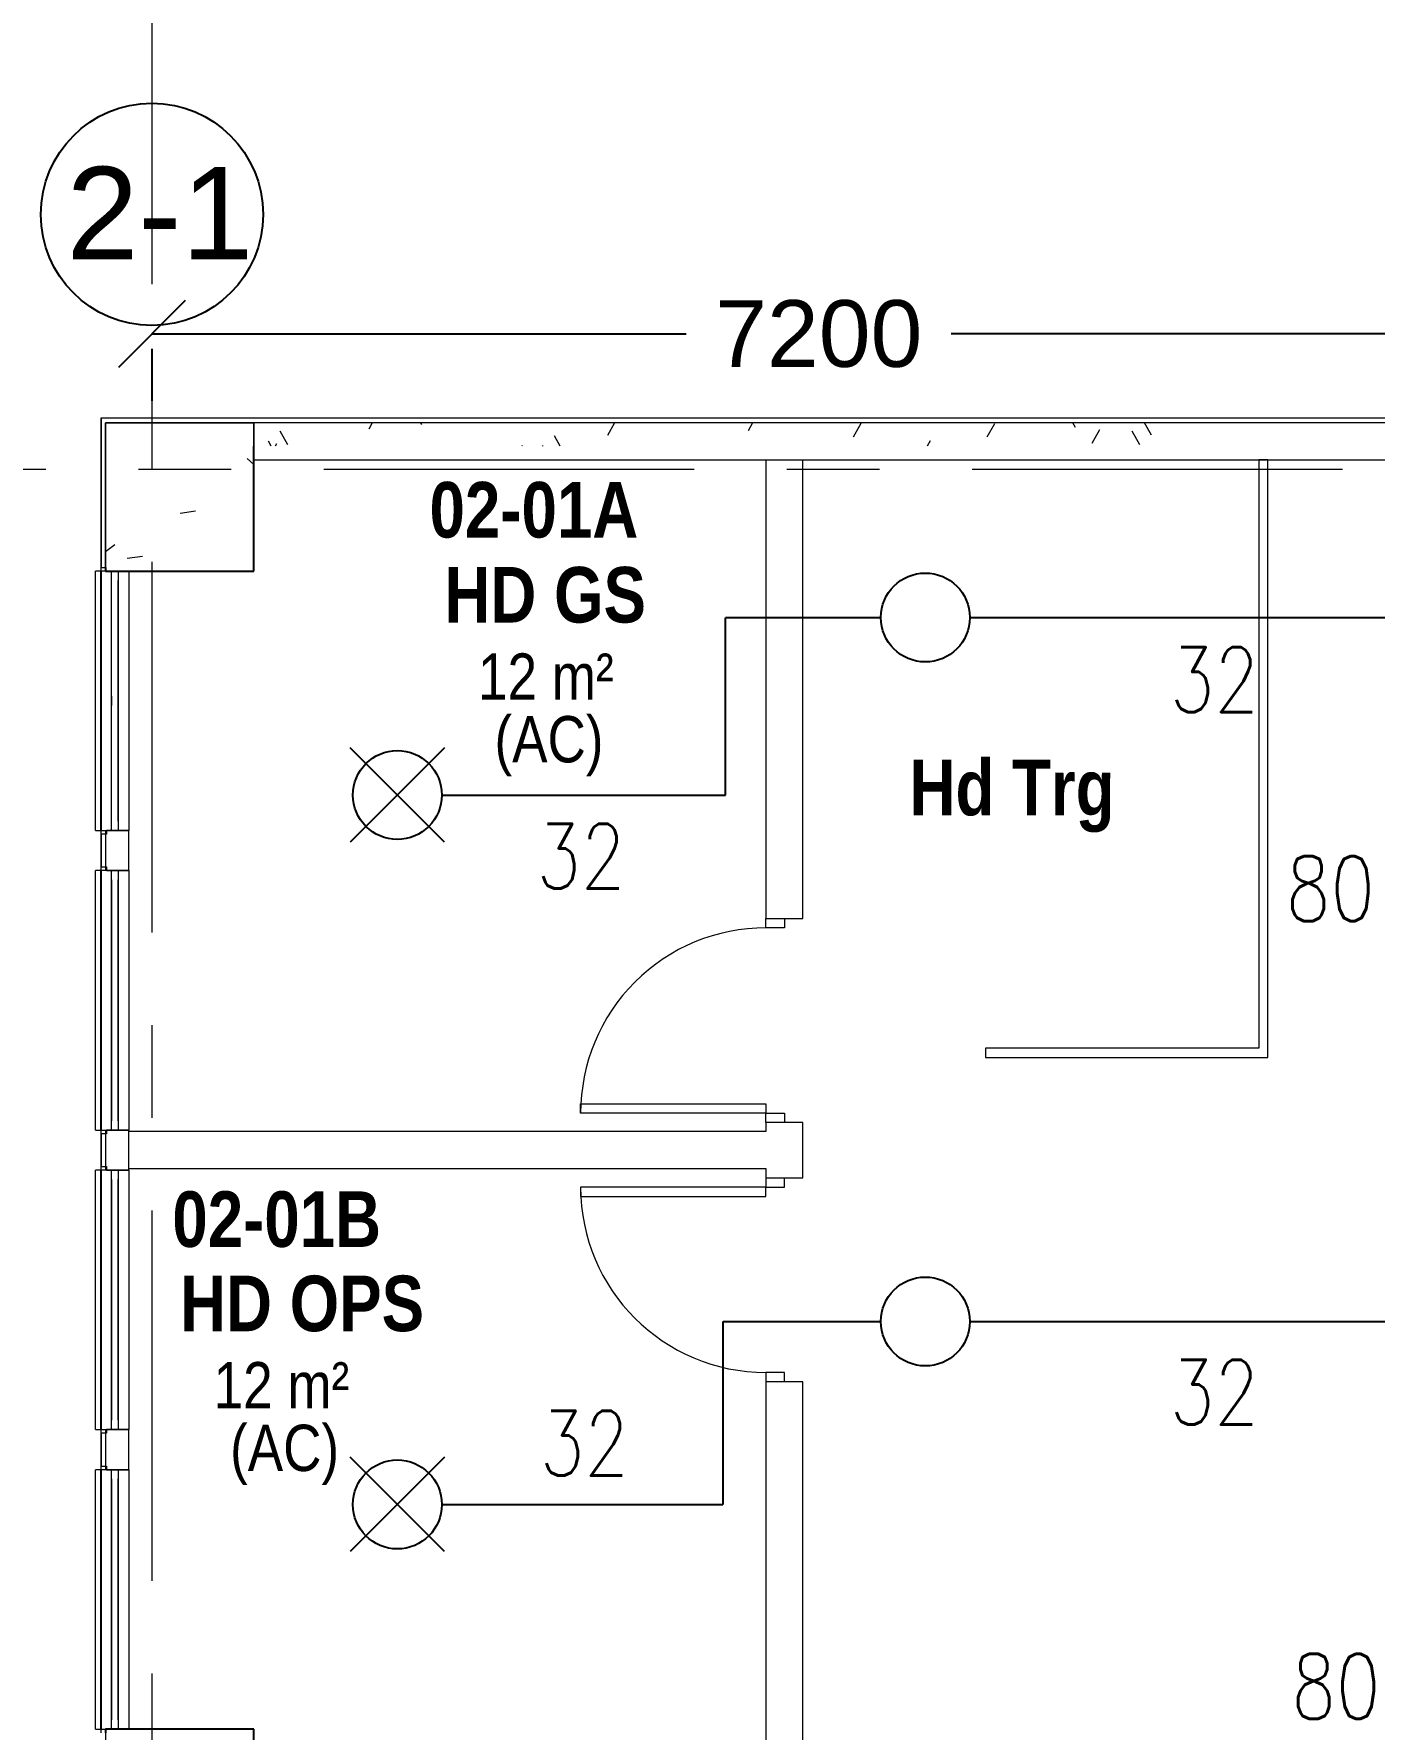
# Model space of a CAD drawing. Header units: millimetres. Extents: x -282761 to 137668, y -273845 to 94451.
# Drawn here: x 81568 to 88803, y -2825 to 6325 of the extents above; entities that cross this region are included whole.
import ezdxf

# ---------------------------------------------------------------- set-up
doc = ezdxf.new("R2010")
doc.units = ezdxf.units.MM
doc.linetypes.add('BLK_2 - 1ST__2ND_STOREY_PLAN-archi clean_11 SEPT 2024$0$IDA - Grid Line', pattern=[3500, 2000, -500, 500, -500])
doc.linetypes.add('HIDDEN2', pattern=[4.7625, 3.175, -1.5875])
doc.layers.get('Defpoints').update_dxf_attribs({"color": 8})
for name, color, linetype, lineweight in [('BLK_2 - 1ST__2ND_STOREY_PLAN-archi clean_11 SEPT 2024$0$0-1', 8, 'Continuous', 5), ('BLK_2 - 1ST__2ND_STOREY_PLAN-archi clean_11 SEPT 2024$0$1599_DB_A_BLK2_HQ_R21-2ND STOREY 20230517--$0$A-_DOOR----_E', 8, 'Continuous', 9), ('BLK_2 - 1ST__2ND_STOREY_PLAN-archi clean_11 SEPT 2024$0$1599_DB_A_BLK2_HQ_R21-2ND STOREY 20230517--$0$A-_GENM----_M', 8, 'Continuous', 9), ('BLK_2 - 1ST__2ND_STOREY_PLAN-archi clean_11 SEPT 2024$0$1599_DB_A_BLK2_HQ_R21-2ND STOREY 20230517--$0$A-_WALL----_H-1', 8, 'Continuous', 9), ('BLK_2 - 1ST__2ND_STOREY_PLAN-archi clean_11 SEPT 2024$0$1599_DB_A_BLK2_HQ_R21-2ND STOREY 20230517--$0$A-_WIND----_E', 8, 'Continuous', 9), ('BLK_2 - 1ST__2ND_STOREY_PLAN-archi clean_11 SEPT 2024$0$1599_DB_A_BLK2_HQ_R21-2ND STOREY 20230517--$0$S-_COLN----_E', 8, 'Continuous', 9), ('BLK_2 - 1ST__2ND_STOREY_PLAN-archi clean_11 SEPT 2024$0$_CATCHMENT_DRAIN', 8, 'Continuous', 0), ('BLK_2 - 1ST__2ND_STOREY_PLAN-archi clean_11 SEPT 2024$0$A-_FLOR----_E', 8, 'Continuous', 9), ('BLK_2 - 1ST__2ND_STOREY_PLAN-archi clean_11 SEPT 2024$0$A-_GENM----_M', 8, 'Continuous', 9), ('BLK_2 - 1ST__2ND_STOREY_PLAN-archi clean_11 SEPT 2024$0$A-_WALL----_E', 8, 'Continuous', 9), ('BLK_2 - 1ST__2ND_STOREY_PLAN-archi clean_11 SEPT 2024$0$A-_WALL----_E-1', 8, 'Continuous', 18), ('BLK_2 - 1ST__2ND_STOREY_PLAN-archi clean_11 SEPT 2024$0$A-_WALL----_H-2', 8, 'Continuous', 9), ('BLK_2 - 1ST__2ND_STOREY_PLAN-archi clean_11 SEPT 2024$0$A-_WIND----_E', 8, 'Continuous', 9), ('BLK_2 - 1ST__2ND_STOREY_PLAN-archi clean_11 SEPT 2024$0$S-_ANOTGRID_E-1', 8, 'BLK_2 - 1ST__2ND_STOREY_PLAN-archi clean_11 SEPT 2024$0$IDA - Grid Line', 9), ('BLK_2 - 1ST__2ND_STOREY_PLAN-archi clean_11 SEPT 2024$0$S-_COLN----_E', 8, 'Continuous', 9), ('BLK_2 - 1ST__2ND_STOREY_PLAN-archi clean_11 SEPT 2024$0$S-_COLN----_E-1', 8, 'Continuous', 25), ('BLK_2 - 1ST__2ND_STOREY_PLAN-archi clean_11 SEPT 2024$0$S-_COLN----_E-2', 8, 'Continuous', 9)]:
    doc.layers.add(name, color=color, linetype=linetype, lineweight=lineweight)
for name, color, linetype in [('DIM', 8, 'Continuous'), ('M-_FIRESPRK_T-', 7, 'Continuous'), ('M-_SPRKBEAM_E-', 12, 'HIDDEN2'), ('M-_SPRKPIEX_E-', 1, 'Continuous'), ('ROOMNAME', 7, 'Continuous')]:
    doc.layers.add(name, color=color, linetype=linetype)
doc.styles.add('BLK_2 - 1ST__2ND_STOREY_PLAN_12  JUNE 2024$0$Arial Narrow_4', font='ARIALN.TTF', dxfattribs={"height": 375})
doc.styles.add('BLK_2 - 1ST__2ND_STOREY_PLAN_12  JUNE 2024$0$Arial Narrow_B_2', font='ARIALNB.TTF', dxfattribs={"height": 500})
doc.styles.add('Simplex', font='SIMPLEX.shx', dxfattribs={"width": 0.8, "height": 2.5})
doc.styles.get("Standard").update_dxf_attribs({"font": 'arial.ttf'})
doc.dimstyles.new('DIM 200', dxfattribs={"dimscale": 2000, "dimtxt": 0.18, "dimasz": 0.18, "dimexe": 0.18, "dimexo": 0.0625, "dimgap": 0.09, "dimtad": 0, "dimtih": 1, "dimtoh": 1, "dimdec": 0, "dimzin": 0, "dimdsep": 46, "dimtxsty": 'Standard', "dimblk": 'OBLIQUE', "dimcen": 0.09, "dimadec": 0, "dimazin": 0, "dimtfac": 1, "dimtdec": 0, "dimtofl": 0, "dimtmove": 0, "dimatfit": 3, "dimfxl": 1, "dimtolj": 1, "dimtzin": 0, "dimarcsym": 0})
pattern_1 = [(0, (0, 0), (1016, 254), [83.82, -678.18, 83.82, -678.18, -4064]), (0, (0, 0), (1016, 254), [-1524, 83.82, -1440.18, 83.82, -678.18, -1778]), (0, (0, 0), (1016, 254), [-3810, 83.82, -424.18, 83.82, -1186.18]), (120, (381, 127), (-727.97045, 752.8818), [83.82, -678.18, 83.82, -678.18, -4064]), (120, (381, 127), (-727.97045, 752.8818), [-1524, 83.82, -1440.18, 83.82, -678.18, -1778]), (120, (381, 127), (-727.97045, 752.8818), [-3810, 83.82, -424.18, 83.82, -1186.18]), (240, (508, 635), (-288.02955, -1006.8818), [83.82, -678.18, 83.82, -678.18, -4064]), (240, (508, 635), (-288.02955, -1006.8818), [-1524, 83.82, -1440.18, 83.82, -678.18, -1778]), (240, (508, 635), (-288.02955, -1006.8818), [-3810, 83.82, -424.18, 83.82, -1186.18])]
pattern_2 = [(0, (-41522.25, -42727.71), (1016, 254), [83.82, -678.18, 83.82, -678.18, -4064]), (0, (-41522.25, -42727.71), (1016, 254), [-1524, 83.82, -1440.18, 83.82, -678.18, -1778]), (0, (-41522.25, -42727.71), (1016, 254), [-3810, 83.82, -424.18, 83.82, -1186.18]), (120, (-41141.25, -42600.71), (-727.9705, 752.882), [83.82, -678.18, 83.82, -678.18, -4064]), (120, (-41141.25, -42600.71), (-727.9705, 752.882), [-1524, 83.82, -1440.18, 83.82, -678.18, -1778]), (120, (-41141.25, -42600.71), (-727.9705, 752.882), [-3810, 83.82, -424.18, 83.82, -1186.18]), (240, (-41014.25, -42092.71), (-288.0295, -1006.882), [83.82, -678.18, 83.82, -678.18, -4064]), (240, (-41014.25, -42092.71), (-288.0295, -1006.882), [-1524, 83.82, -1440.18, 83.82, -678.18, -1778]), (240, (-41014.25, -42092.71), (-288.0295, -1006.882), [-3810, 83.82, -424.18, 83.82, -1186.18])]

# ---------------------------------------------------------------- blocks, each defined once
blk = doc.blocks.new('fire0101')
at = {"color": 0, "linetype": 'Continuous'}
blk.add_circle((0, 0), 100, dxfattribs=at)
blk = doc.blocks.new('Under B spk')
for p, q in [((318, -318), (-318, 318)), ((318, 318), (-318, -318))]:
    blk.add_line(p, q)
blk.add_circle((0, 0), 300)
blk = doc.blocks.new('_Oblique')
at = {"color": 0, "linetype": 'ByBlock', "lineweight": -2}
blk.add_line((-0.5, -0.5), (0.5, 0.5), dxfattribs=at)
blk = doc.blocks.new('*D113')
at = {"layer": 'Defpoints', "color": 0, "transparency": 16777216}
for p in [(82205.5, 4750.9), (89405.5, 4750.9), (89405.5, 4705.3)]:
    blk.add_point(p, dxfattribs=at)
at = {"layer": 'DIM', "color": 0, "lineweight": -2, "transparency": 16777216}
for p, q in [((82205.5, 4705.3), (85090.1, 4705.3)), ((89405.5, 4705.3), (86521, 4705.3)), ((82205.5, 4625.9), (82205.5, 4345.3)), ((89405.5, 4625.9), (89405.5, 4345.3))]:
    blk.add_line(p, q, dxfattribs=at)
at = {"layer": 'DIM', "color": 0, "lineweight": -2, "transparency": 16777216, "xscale": 360, "yscale": 360, "zscale": 360, "rotation": 180}
blk.add_blockref('_Oblique', (82205.5, 4705.3), dxfattribs=at)
at = {"layer": 'DIM', "color": 0, "lineweight": -2, "transparency": 16777216, "xscale": 360, "yscale": 360, "zscale": 360}
blk.add_blockref('_Oblique', (89405.5, 4705.3), dxfattribs=at)
at = {"layer": 'DIM', "color": 0, "transparency": 16777216, "insert": (85805.5, 4705.3), "char_height": 360, "attachment_point": 5}
blk.add_mtext('\\A1;7200', dxfattribs=at)
blk = doc.blocks.new('BLK_2 - 1ST__2ND_STOREY_PLAN-archi clean_11 SEPT 2024$0$IDA - Casement w Top Hung - 2 Panels - 1400L X 1800H - B2-AW01-3560558-BLK 2 2ND STOREY PLAN')
at = {"layer": 'BLK_2 - 1ST__2ND_STOREY_PLAN-archi clean_11 SEPT 2024$0$A-_WIND----_E'}
for p, q in [((-700, 17.5), (700, 17.5)), ((-700, 17.5), (-700, -17.5)), ((-650, 17.5), (-615, 17.5)), ((-650, 17.5), (-25, 17.5)), ((-650, 17.5), (650, 17.5)), ((-650, 17.5), (650, 17.5)), ((-615, 17.5), (-35, 17.5)), ((-615, 17.5), (-60, 17.5)), ((-35, 17.5), (0, 17.5)), ((25, 17.5), (-24.9, 17.5)), ((0, 17.5), (35, 17.5)), ((25, 17.5), (650, 17.5)), ((35, 17.5), (615, 17.5)), ((60, 17.5), (615, 17.5)), ((615, 17.5), (650, 17.5)), ((700, 17.5), (700, -17.5)), ((700, -17.5), (-700, -17.5)), ((-615, -17.5), (-650, -17.5)), ((-25, -17.5), (-650, -17.5)), ((650, -17.5), (-650, -17.5)), ((-650, -17.5), (650, -17.5)), ((-35, -17.5), (-615, -17.5)), ((-60, -17.5), (-615, -17.5)), ((0, -17.5), (-35, -17.5)), ((25, -17.5), (-24.9, -17.5)), ((35, -17.5), (0, -17.5)), ((650, -17.5), (25, -17.5)), ((615, -17.5), (35, -17.5)), ((615, -17.5), (60, -17.5)), ((650, -17.5), (615, -17.5))]:
    blk.add_line(p, q, dxfattribs=at)
blk = doc.blocks.new('BLK_2 - 1ST__2ND_STOREY_PLAN-archi clean_11 SEPT 2024$0$IDA - Casement w Top Hung - 2 Panels - 1400L X 1800H - B2-AW01-3560557-BLK 2 2ND STOREY PLAN')
at = {"layer": 'BLK_2 - 1ST__2ND_STOREY_PLAN-archi clean_11 SEPT 2024$0$A-_WIND----_E'}
for p, q in [((-700, 17.5), (700, 17.5)), ((-700, 17.5), (-700, -17.5)), ((-615, 17.5), (-650, 17.5)), ((-650, 17.5), (-25, 17.5)), ((-650, 17.5), (650, 17.5)), ((650, 17.5), (-650, 17.5)), ((-35, 17.5), (-615, 17.5)), ((-615, 17.5), (-60, 17.5)), ((0, 17.5), (-35, 17.5)), ((-24.9, 17.5), (25, 17.5)), ((35, 17.5), (0, 17.5)), ((25, 17.5), (650, 17.5)), ((615, 17.5), (35, 17.5)), ((60, 17.5), (615, 17.5)), ((650, 17.5), (615, 17.5)), ((700, 17.5), (700, -17.5)), ((700, -17.5), (-700, -17.5)), ((-650, -17.5), (-615, -17.5)), ((-25, -17.5), (-650, -17.5)), ((650, -17.5), (-650, -17.5)), ((650, -17.5), (-650, -17.5)), ((-615, -17.5), (-35, -17.5)), ((-60, -17.5), (-615, -17.5)), ((-35, -17.5), (0, -17.5)), ((-24.9, -17.5), (25, -17.5)), ((0, -17.5), (35, -17.5)), ((650, -17.5), (25, -17.5)), ((35, -17.5), (615, -17.5)), ((615, -17.5), (60, -17.5)), ((615, -17.5), (650, -17.5))]:
    blk.add_line(p, q, dxfattribs=at)
blk = doc.blocks.new('BLK_2 - 1ST__2ND_STOREY_PLAN-archi clean_11 SEPT 2024$0$Wall Motif - Type 1-2673956-BLK 2 2ND STOREY PLAN')
at = {"layer": 'BLK_2 - 1ST__2ND_STOREY_PLAN-archi clean_11 SEPT 2024$0$A-_GENM----_M'}
for p, q in [((-575, -75), (825, -75)), ((-575, -75), (-575, -105)), ((-525, -75), (81.1, -75)), ((-481.1, -75), (125, -75)), ((-481.1, -75), (731.1, -75)), ((125, -75), (731.1, -75)), ((168.9, -75), (775, -75)), ((825, -105), (825, -75)), ((825, -105), (-575, -105)), ((81.1, -105), (-525, -105)), ((125, -105), (-481.1, -105)), ((731.1, -105), (-481.1, -105)), ((731.1, -105), (125, -105)), ((775, -105), (168.9, -105))]:
    blk.add_line(p, q, dxfattribs=at)
blk = doc.blocks.new('BLK_2 - 1ST__2ND_STOREY_PLAN-archi clean_11 SEPT 2024$0$1599_DB_A_BLK2_HQ_R21_rvt-2-BLK 2 2ND STOREY PLAN')
at = {"layer": 'BLK_2 - 1ST__2ND_STOREY_PLAN-archi clean_11 SEPT 2024$0$A-_WALL----_H-2'}
h = blk.add_hatch(dxfattribs=at)
h.set_pattern_fill('FP_3', color=256, style=0, pattern_type=2)
h.set_pattern_definition(pattern_1)
h.paths.add_polyline_path([(-128146.4, -38627.4), (-125036.4, -38627.4), (-125036.4, -38502.4), (-138336.4, -38502.4), (-138336.4, -38627.4), (-130564, -38627.4)])
h = blk.add_hatch(dxfattribs=at)
h.set_pattern_fill('FP_3', color=256, style=0, pattern_type=2)
h.set_pattern_definition(pattern_1)
h.paths.add_polyline_path([(-139131.4, -58552.4), (-139011.4, -58552.4), (-139011.4, -58285.7), (-139131.4, -58286.1), (-139133.1, -58305.4), (-139136.4, -58307), (-139136.4, -58532.4), (-139131.4, -58533)])
h.paths.add_polyline_path([(-139086.4, -56885.7), (-139011.4, -56885.4), (-139011.4, -56619), (-139131.4, -56619.2), (-139133.1, -56639), (-139136.4, -56641.3), (-139136.4, -56860.7), (-139086.4, -56860.7), (-139086.4, -56885.4)])
h.paths.add_polyline_path([(-139104.1, -55219), (-139011.4, -55219), (-139011.4, -54952.4), (-139131.4, -54953.1), (-139131.4, -54972.4), (-139136.4, -54972.4), (-139136.4, -55199), (-139131.4, -55199.7), (-139131.4, -55219)])
h.paths.add_polyline_path([(-139131.4, -51352.4), (-139011.4, -51352.4), (-139011.4, -51085.7), (-139131.4, -51087.8), (-139131.4, -51105.7), (-139136.4, -51106.5), (-139136.4, -51332.4), (-139131.4, -51334.3)])
h.paths.add_polyline_path([(-139096.7, -49685.7), (-139011.4, -49685.7), (-139011.4, -49369), (-139131.4, -49371.7), (-139131.4, -49389), (-139136.4, -49389.9), (-139136.4, -49665.7), (-139131.4, -49668.2), (-139131.4, -49685.7), (-139103.9, -49685.7)])
h.paths.add_polyline_path([(-139131.4, -47969), (-139011.4, -47969), (-139011.4, -47752.4), (-139131.4, -47752.4), (-139131.4, -47772.4), (-139136.4, -47772.4), (-139136.4, -47949), (-139131.4, -47949), (-139131.4, -47952.1)])
h.paths.add_polyline_path([(-139069.1, -44152.4), (-139011.4, -44152.4), (-139011.4, -43935.7), (-139131.4, -43935.7), (-139131.4, -43955.7), (-139136.4, -43956.5), (-139136.4, -44132.4), (-139131.4, -44132.4), (-139131.4, -44152.4), (-139103.9, -44152.4)])
h.paths.add_polyline_path([(-139104.1, -42535.7), (-139011.4, -42535.7), (-139011.4, -42319), (-139131.4, -42319), (-139131.4, -42339), (-139136.4, -42339), (-139136.4, -42515.7), (-139131.4, -42515.7), (-139131.4, -42535.7)])
h.paths.add_polyline_path([(-139103.9, -40919), (-139011.4, -40919), (-139011.4, -40702.4), (-139131.4, -40702.4), (-139131.4, -40722.4), (-139136.4, -40723.2), (-139136.4, -40899), (-139131.4, -40899), (-139131.4, -40919), (-139104.1, -40919)])
at = {"layer": 'BLK_2 - 1ST__2ND_STOREY_PLAN-archi clean_11 SEPT 2024$0$S-_COLN----_E-2'}
h = blk.add_hatch(dxfattribs=at)
h.set_pattern_fill('FP_40', color=256, style=0, pattern_type=2)
h.set_pattern_definition([(50, (0, 0), (1821.841, -159.39), [190.5, -2095.5]), (355, (0, 0), (-352.428, 1910.567), [152.4, -1676.4]), (100.451, (151.8, -13.3), (1469.426, 1751.166), [161.9, -1780.9]), (46.184, (0, 508), (2710.79, -420.428), [285.75, -3143.25]), (96.636, (226, 473), (2374.026, 2474.276), [242.85, -2671.35]), (351.184, (0, 508), (2374.05, 2474.25), [228.6, -2514.6]), (21, (254, 381), (1516.143, -1022.652), [190.5, -2095.5]), (326, (254, 381), (618.02, 1841.88), [152.4, -1676.4]), (71.451, (380.3, 295.8), (2134.171, 819.212), [161.9, -1780.9]), (37.5, (0, 0), (30.886, 845.5504), [83.82, -1572.26, 83.82, -1617.98, -1682.75]), (37.5, (0, 0), (30.886, 845.5504), [-3357.88, 83.82, -1598.93]), (7.5, (0, 0), (668.1966, 1001.806), [83.82, -886.46, 83.82, -1534.16, -641.35]), (7.5, (0, 0), (668.1966, 1001.806), [-2588.26, 83.82, -557.53]), (327.5, (-566.4, 0), (1355.9093, -57.2896), [83.82, -551.18, 83.82, -1897.38, -2628.9]), (327.5, (-566.4, 0), (1355.9093, -57.2896), [-2616.2, 83.82, -2545.08]), (317.5, (-820.4, 0), (1481.293, 254.266), [83.82, -741.68, 83.82, -1231.9, -1866.9]), (317.5, (-820.4, 0), (1481.293, 254.266), [-2141.22, 83.82, -1783.08])])
h.paths.add_polyline_path([(-139011.4, -39302.4), (-138336.4, -39302.4), (-138336.4, -38502.4), (-139136.4, -38502.4), (-139136.4, -39302.4), (-139069.1, -39302.4)])
at = {"layer": 'BLK_2 - 1ST__2ND_STOREY_PLAN-archi clean_11 SEPT 2024$0$A-_FLOR----_E'}
for p, q in [((-124236.4, -38502.4), (-139136.4, -38502.4)), ((-139136.4, -38502.4), (-139136.4, -39302.4)), ((-139136.4, -40702.4), (-139136.4, -40722.4)), ((-139136.4, -40722.4), (-139136.4, -40899)), ((-139136.4, -40899), (-139136.4, -40919)), ((-139136.4, -42319), (-139136.4, -42339)), ((-139136.4, -42339), (-139136.4, -42515.7)), ((-139136.4, -42515.7), (-139136.4, -42535.7)), ((-139136.4, -43935.7), (-139136.4, -43955.7)), ((-139136.4, -43955.7), (-139136.4, -44132.4)), ((-139136.4, -44132.4), (-139136.4, -44152.4)), ((-139136.4, -45552.4), (-139136.4, -46352.4))]:
    blk.add_line(p, q, dxfattribs=at)
at = {"layer": 'BLK_2 - 1ST__2ND_STOREY_PLAN-archi clean_11 SEPT 2024$0$A-_WALL----_E'}
for p, q in [((-139136.4, -38502.4), (-139011.4, -38502.4)), ((-139136.4, -39282.4), (-139136.4, -38502.4)), ((-139011.4, -38502.4), (-138336.4, -38502.4)), ((-125036.4, -38502.4), (-138336.4, -38502.4)), ((-138336.4, -38502.4), (-138336.4, -38627.4)), ((-139011.4, -39302.4), (-139161.4, -39302.4)), ((-139161.4, -40702.4), (-139161.4, -39302.4)), ((-139011.4, -39302.4), (-139011.4, -40702.4)), ((-139161.4, -40702.4), (-139131.4, -40702.4)), ((-139131.4, -40702.4), (-139011.4, -40702.4)), ((-139136.4, -40722.4), (-139136.4, -40899)), ((-139136.4, -40722.4), (-139136.4, -40899)), ((-139131.4, -40919), (-139161.4, -40919)), ((-139161.4, -42319), (-139161.4, -40919)), ((-139011.4, -40919), (-139131.4, -40919)), ((-139011.4, -40919), (-139011.4, -42319)), ((-139161.4, -42319), (-139131.4, -42319)), ((-139136.4, -42339), (-139136.4, -42515.7)), ((-139136.4, -42339), (-139136.4, -42515.7)), ((-139131.4, -42319), (-139011.4, -42319)), ((-139131.4, -42535.7), (-139161.4, -42535.7)), ((-139161.4, -43935.7), (-139161.4, -42535.7)), ((-139011.4, -42535.7), (-139131.4, -42535.7)), ((-139011.4, -42535.7), (-139011.4, -43935.7)), ((-139161.4, -43935.7), (-139131.4, -43935.7)), ((-139136.4, -43955.7), (-139136.4, -44132.4)), ((-139136.4, -43955.7), (-139136.4, -44132.4)), ((-139131.4, -43935.7), (-139011.4, -43935.7)), ((-139131.4, -44152.4), (-139161.4, -44152.4)), ((-139161.4, -45552.4), (-139161.4, -44152.4)), ((-139011.4, -44152.4), (-139131.4, -44152.4)), ((-139011.4, -44152.4), (-139011.4, -45552.4)), ((-139161.4, -45552.4), (-139011.4, -45552.4))]:
    blk.add_line(p, q, dxfattribs=at)
at = {"layer": 'BLK_2 - 1ST__2ND_STOREY_PLAN-archi clean_11 SEPT 2024$0$A-_WALL----_E-1'}
for p, q in [((-139136.4, -38477.4), (-139161.4, -38477.4)), ((-139161.4, -38477.4), (-139161.4, -39282.4)), ((-139011.4, -38477.4), (-139136.4, -38477.4)), ((-124361.4, -38477.4), (-139011.4, -38477.4)), ((-139161.4, -39282.4), (-139136.4, -39282.4)), ((-139011.4, -40702.4), (-139131.4, -40702.4)), ((-139131.4, -40702.4), (-139131.4, -40722.4)), ((-139011.4, -40919), (-139011.4, -40702.4)), ((-139131.4, -40722.4), (-139161.4, -40722.4)), ((-139161.4, -40722.4), (-139161.4, -40899)), ((-139161.4, -40899), (-139131.4, -40899)), ((-139131.4, -40899), (-139131.4, -40919)), ((-139131.4, -40919), (-139011.4, -40919)), ((-139131.4, -42339), (-139161.4, -42339)), ((-139161.4, -42339), (-139161.4, -42515.7)), ((-139011.4, -42319), (-139131.4, -42319)), ((-139131.4, -42319), (-139131.4, -42339)), ((-139011.4, -42535.7), (-139011.4, -42319)), ((-139161.4, -42515.7), (-139131.4, -42515.7)), ((-139131.4, -42515.7), (-139131.4, -42535.7)), ((-139131.4, -42535.7), (-139011.4, -42535.7)), ((-139131.4, -43955.7), (-139161.4, -43955.7)), ((-139161.4, -43955.7), (-139161.4, -44132.4)), ((-139011.4, -43935.7), (-139131.4, -43935.7)), ((-139131.4, -43935.7), (-139131.4, -43955.7)), ((-139011.4, -44152.4), (-139011.4, -43935.7)), ((-139161.4, -44132.4), (-139131.4, -44132.4)), ((-139131.4, -44132.4), (-139131.4, -44152.4)), ((-139131.4, -44152.4), (-139011.4, -44152.4))]:
    blk.add_line(p, q, dxfattribs=at)
at = {"layer": 'BLK_2 - 1ST__2ND_STOREY_PLAN-archi clean_11 SEPT 2024$0$S-_COLN----_E'}
for p, q in [((-139011.4, -38502.4), (-139136.4, -38502.4)), ((-139136.4, -38502.4), (-139136.4, -39282.4)), ((-138336.4, -38502.4), (-139011.4, -38502.4)), ((-138336.4, -38627.4), (-138336.4, -38502.4))]:
    blk.add_line(p, q, dxfattribs=at)
at = {"layer": 'BLK_2 - 1ST__2ND_STOREY_PLAN-archi clean_11 SEPT 2024$0$S-_COLN----_E-1'}
for p, q in [((-138336.4, -39302.4), (-138336.4, -38627.4)), ((-139136.4, -39282.4), (-139136.4, -39302.4)), ((-139136.4, -39302.4), (-138336.4, -39302.4)), ((-138336.4, -45552.4), (-139136.4, -45552.4)), ((-139136.4, -45552.4), (-139136.4, -45572.4)), ((-138336.4, -46352.4), (-138336.4, -45552.4))]:
    blk.add_line(p, q, dxfattribs=at)
at = {"layer": 'BLK_2 - 1ST__2ND_STOREY_PLAN-archi clean_11 SEPT 2024$0$A-_GENM----_M', "rotation": 270}
for p in [(-139086.4, -39877.4), (-139086.4, -41494), (-139086.4, -43110.7), (-139086.4, -44727.4)]:
    blk.add_blockref('BLK_2 - 1ST__2ND_STOREY_PLAN-archi clean_11 SEPT 2024$0$Wall Motif - Type 1-2673956-BLK 2 2ND STOREY PLAN', p, dxfattribs=at)
at = {"layer": 'BLK_2 - 1ST__2ND_STOREY_PLAN-archi clean_11 SEPT 2024$0$A-_WIND----_E'}
for name, p, rotation in [('BLK_2 - 1ST__2ND_STOREY_PLAN-archi clean_11 SEPT 2024$0$IDA - Casement w Top Hung - 2 Panels - 1400L X 1800H - B2-AW01-3560558-BLK 2 2ND STOREY PLAN', (-139086.6, -40002.4), 90), ('BLK_2 - 1ST__2ND_STOREY_PLAN-archi clean_11 SEPT 2024$0$IDA - Casement w Top Hung - 2 Panels - 1400L X 1800H - B2-AW01-3560557-BLK 2 2ND STOREY PLAN', (-139086.6, -41619), 270), ('BLK_2 - 1ST__2ND_STOREY_PLAN-archi clean_11 SEPT 2024$0$IDA - Casement w Top Hung - 2 Panels - 1400L X 1800H - B2-AW01-3560557-BLK 2 2ND STOREY PLAN', (-139086.6, -43235.7), 270), ('BLK_2 - 1ST__2ND_STOREY_PLAN-archi clean_11 SEPT 2024$0$IDA - Casement w Top Hung - 2 Panels - 1400L X 1800H - B2-AW01-3560557-BLK 2 2ND STOREY PLAN', (-139086.6, -44852.4), 270)]:
    blk.add_blockref(name, p, dxfattribs=dict(at, rotation=rotation))
blk = doc.blocks.new('BLK_2 - 1ST__2ND_STOREY_PLAN-archi clean_11 SEPT 2024$0$1599_DB_A_BLK2_HQ_R21-2ND STOREY 20230517--$0$IDA - F - Single - Swing - 1100L X 2200H - B2-TD01-3240952-LINKVIEW_BLK2_3RD STOREY')
at = {"layer": 'BLK_2 - 1ST__2ND_STOREY_PLAN-archi clean_11 SEPT 2024$0$1599_DB_A_BLK2_HQ_R21-2ND STOREY 20230517--$0$A-_DOOR----_E'}
for p, q in [((-550, 50), (-500, 50)), ((-500, 50), (-500, -50)), ((500, 50), (550, 50)), ((500, -50), (500, 50)), ((-500, -50), (-550, -50)), ((450, -50), (500, -50)), ((450, -1050), (450, -50)), ((500, -50), (500, -1050)), ((550, -50), (500, -50)), ((500, -1050), (450, -1050))]:
    blk.add_line(p, q, dxfattribs=at)
blk.add_arc((500, -50), 1000, 180, 270, dxfattribs=at)
blk = doc.blocks.new('BLK_2 - 1ST__2ND_STOREY_PLAN-archi clean_11 SEPT 2024$0$1599_DB_A_BLK2_HQ_R21-2ND STOREY 20230517--$0$IDA - F - Single - Swing - 1100L X 2200H - B2-TD01-3240950-LINKVIEW_BLK2_3RD STOREY')
at = {"layer": 'BLK_2 - 1ST__2ND_STOREY_PLAN-archi clean_11 SEPT 2024$0$1599_DB_A_BLK2_HQ_R21-2ND STOREY 20230517--$0$A-_DOOR----_E'}
for p, q in [((500, 1050), (450, 1050)), ((450, 1050), (450, 50)), ((500, 50), (500, 1050)), ((-500, 50), (-550, 50)), ((-500, -50), (-500, 50)), ((450, 50), (500, 50)), ((550, 50), (500, 50)), ((500, 50), (500, -50)), ((-550, -50), (-500, -50)), ((500, -50), (550, -50))]:
    blk.add_line(p, q, dxfattribs=at)
blk.add_arc((500, 50), 1000, 90, 180, dxfattribs=at)
blk = doc.blocks.new('BLK_2 - 1ST__2ND_STOREY_PLAN-archi clean_11 SEPT 2024$0$1599_DB_A_BLK2_HQ_R21-2ND STOREY 20230517--$0$Wall Motif - Type 1-2673956-LINKVIEW_BLK2_2ND STOREY')
at = {"layer": 'BLK_2 - 1ST__2ND_STOREY_PLAN-archi clean_11 SEPT 2024$0$1599_DB_A_BLK2_HQ_R21-2ND STOREY 20230517--$0$A-_GENM----_M'}
for p, q in [((-575, -75), (825, -75)), ((-575, -75), (-575, -105)), ((825, -105), (825, -75)), ((825, -105), (-575, -105))]:
    blk.add_line(p, q, dxfattribs=at)
blk = doc.blocks.new('BLK_2 - 1ST__2ND_STOREY_PLAN-archi clean_11 SEPT 2024$0$1599_DB_A_BLK2_HQ_R21-2ND STOREY 20230517--$0$IDA - Casement w Top Hung - 2 Panels - 1400L X 1800H - B2-AW01-3560557-LINKVIEW_BLK2_2ND STOREY')
at = {"layer": 'BLK_2 - 1ST__2ND_STOREY_PLAN-archi clean_11 SEPT 2024$0$1599_DB_A_BLK2_HQ_R21-2ND STOREY 20230517--$0$A-_WIND----_E'}
for p, q in [((-700, 17.5), (700, 17.5)), ((-700, 17.5), (-700, -17.5)), ((700, 17.5), (700, -17.5)), ((700, -17.5), (-700, -17.5))]:
    blk.add_line(p, q, dxfattribs=at)
blk = doc.blocks.new('BLK_2 - 1ST__2ND_STOREY_PLAN-archi clean_11 SEPT 2024$0$1599_DB_A_BLK2_HQ_R21-2ND STOREY 20230517--$0$IDA - Casement w Top Hung - 2 Panels - 1400L X 1800H - B2-AW01-3560558-LINKVIEW_BLK2_2ND STOREY')
at = {"layer": 'BLK_2 - 1ST__2ND_STOREY_PLAN-archi clean_11 SEPT 2024$0$1599_DB_A_BLK2_HQ_R21-2ND STOREY 20230517--$0$A-_WIND----_E'}
for p, q in [((-700, 17.5), (700, 17.5)), ((-700, 17.5), (-700, -17.5)), ((700, 17.5), (700, -17.5)), ((700, -17.5), (-700, -17.5))]:
    blk.add_line(p, q, dxfattribs=at)
blk = doc.blocks.new('BLK_2 - 1ST__2ND_STOREY_PLAN-archi clean_11 SEPT 2024')
at = {"layer": 'BLK_2 - 1ST__2ND_STOREY_PLAN-archi clean_11 SEPT 2024$0$1599_DB_A_BLK2_HQ_R21-2ND STOREY 20230517--$0$A-_WALL----_H-1'}
h = blk.add_hatch(dxfattribs=at)
h.set_pattern_fill('FP_3', color=256, style=0, pattern_type=2)
h.set_pattern_definition(pattern_2)
h.paths.add_polyline_path([(-49284.3, -40919), (-49226.5, -40919), (-49226.5, -40702.4), (-49346.5, -40702.4), (-49346.5, -40722.4), (-49351.5, -40722.4), (-49351.5, -40899), (-49346.5, -40899), (-49346.5, -40919), (-49319.3, -40919)], flags=0)
h = blk.add_hatch(dxfattribs=at)
h.set_pattern_fill('FP_3', color=256, style=0, pattern_type=2)
h.set_pattern_definition(pattern_2)
h.paths.add_polyline_path([(-49346.5, -42535.7), (-49226.5, -42535.7), (-49226.5, -42319), (-49346.5, -42319), (-49346.5, -42339), (-49351.5, -42339), (-49351.5, -42515.7), (-49346.5, -42515.7)], flags=0)
h = blk.add_hatch(dxfattribs=at)
h.set_pattern_fill('FP_3', color=256, style=0, pattern_type=2)
h.set_pattern_definition(pattern_2)
h.paths.add_polyline_path([(-49346.5, -44152.4), (-49226.5, -44152.4), (-49226.5, -43935.7), (-49346.5, -43935.7), (-49346.5, -43955.7), (-49351.5, -43955.7), (-49351.5, -44132.4), (-49346.5, -44132.4)], flags=0)
at = {"layer": 'BLK_2 - 1ST__2ND_STOREY_PLAN-archi clean_11 SEPT 2024$0$1599_DB_A_BLK2_HQ_R21-2ND STOREY 20230517--$0$S-_COLN----_E'}
h = blk.add_hatch(dxfattribs=at)
h.set_pattern_fill('FP_1', color=256, style=0, pattern_type=2)
h.set_pattern_definition([(50, (-41522.3, -42727.7), (1821.84, -159.4), [190.5, -2095.5]), (355, (-41522.3, -42727.7), (-352.43, 1910.57), [152.4, -1676.4]), (100.45, (-41370.4, -42741), (1469.43, 1751.17), [161.9, -1780.9]), (46.184, (-41522.3, -42219.7), (2710.8, -420.4), [285.75, -3143.25]), (96.636, (-41296.4, -42254.7), (2374, 2474.3), [242.85, -2671.35]), (351.184, (-41522.3, -42219.7), (2374.05, 2474.25), [228.6, -2514.6]), (21, (-41268.3, -42346.7), (1516.14, -1022.65), [190.5, -2095.5]), (326, (-41268.3, -42346.7), (618.02, 1841.9), [152.4, -1676.4]), (71.45, (-41141.9, -42432), (2134.17, 819.2), [161.9, -1780.9]), (37.5, (-41522.25, -42727.7), (30.886, 845.55), [83.82, -1572.26, 83.82, -1617.98, -1682.75]), (37.5, (-41522.25, -42727.7), (30.886, 845.55), [-3357.88, 83.82, -1598.93]), (7.5, (-41522.25, -42727.7), (668.2, 1001.81), [83.82, -886.46, 83.82, -1534.16, -641.35]), (7.5, (-41522.25, -42727.7), (668.2, 1001.81), [-2588.26, 83.82, -557.53]), (327.5, (-42088.7, -42727.7), (1355.91, -57.29), [83.82, -551.18, 83.82, -1897.38, -2628.9]), (327.5, (-42088.7, -42727.7), (1355.91, -57.29), [-2616.2, 83.82, -2545.08]), (317.5, (-42342.7, -42727.7), (1481.3, 254.27), [83.82, -741.68, 83.82, -1231.9, -1866.9]), (317.5, (-42342.7, -42727.7), (1481.3, 254.27), [-2141.22, 83.82, -1783.08])])
h.paths.add_polyline_path([(-49351.5, -39302.4), (-48551.5, -39302.4), (-48551.5, -38502.4), (-49351.5, -38502.4), (-49351.5, -39282.4)], flags=0)
h = blk.add_hatch(dxfattribs=at)
h.set_pattern_fill('FP_3', color=256, style=0, pattern_type=2)
h.set_pattern_definition(pattern_2)
h.paths.add_polyline_path([(-35355.1, -38627.4), (-35251.5, -38627.4), (-35251.5, -38502.4), (-48551.5, -38502.4), (-48551.5, -38627.4), (-38261.5, -38627.4)], flags=0)
for p, q in [((-49376.5, -38477.4), (-49376.5, -39282.4)), ((-34426.5, -38477.4), (-49376.5, -38477.4)), ((-49351.5, -39282.4), (-49351.5, -38502.4)), ((-34451.5, -38502.4), (-49351.5, -38502.4)), ((-49351.5, -38502.4), (-49351.5, -39282.4)), ((-49226.5, -38502.4), (-49351.5, -38502.4)), ((-48551.5, -38502.4), (-49226.5, -38502.4)), ((-48551.5, -38502.4), (-48551.5, -38627.4)), ((-48551.5, -38627.4), (-48551.5, -38502.4)), ((-48551.5, -39302.4), (-48551.5, -38627.4)), ((-48551.5, -38702.4), (-35251.5, -38702.4)), ((-49376.5, -39282.4), (-49351.5, -39282.4)), ((-49376.5, -39302.4), (-49376.5, -39282.4)), ((-49376.5, -40702.4), (-49376.5, -39302.4)), ((-49351.5, -39302.4), (-49376.5, -39302.4)), ((-49351.5, -39282.4), (-49351.5, -39302.4)), ((-49351.5, -39302.4), (-49319.3, -39302.4)), ((-49284.3, -39302.4), (-48551.5, -39302.4)), ((-49226.5, -39302.4), (-49226.5, -40702.4)), ((-49376.5, -40702.4), (-49346.5, -40702.4)), ((-49376.5, -40722.4), (-49376.5, -40702.4)), ((-49351.5, -40702.4), (-49351.5, -40722.4)), ((-49346.5, -40702.4), (-49346.5, -40722.4)), ((-49319.3, -40702.4), (-49346.5, -40702.4)), ((-49226.5, -40702.4), (-49284.3, -40702.4)), ((-49226.5, -40919), (-49226.5, -40702.4)), ((-49376.5, -40722.4), (-49376.5, -40899)), ((-49346.5, -40722.4), (-49376.5, -40722.4)), ((-49351.5, -40722.4), (-49351.5, -40899)), ((-49376.5, -40899), (-49346.5, -40899)), ((-49376.5, -40919), (-49376.5, -40899)), ((-49351.5, -40899), (-49351.5, -40919)), ((-49346.5, -40899), (-49346.5, -40919)), ((-49376.5, -42319), (-49376.5, -40919)), ((-49346.5, -40919), (-49376.5, -40919)), ((-49346.5, -40919), (-49319.3, -40919)), ((-49284.3, -40919), (-49226.5, -40919)), ((-49226.5, -40919), (-49226.5, -42319)), ((-45787.2, -41177.4), (-45587.2, -41177.4)), ((-44601.5, -41927.4), (-43076.5, -41927.4)), ((-49376.5, -42319), (-49346.5, -42319)), ((-49376.5, -42339), (-49376.5, -42319)), ((-49376.5, -42339), (-49376.5, -42515.7)), ((-49346.5, -42339), (-49376.5, -42339)), ((-49351.5, -42319), (-49351.5, -42339)), ((-49351.5, -42339), (-49351.5, -42515.7)), ((-49346.5, -42319), (-49346.5, -42339)), ((-49319.3, -42319), (-49346.5, -42319)), ((-49226.5, -42319), (-49284.3, -42319)), ((-49226.5, -42535.7), (-49226.5, -42319)), ((-45787.2, -42327.4), (-49226.5, -42327.4)), ((-45587.2, -42277.4), (-45787.2, -42277.4)), ((-45787.2, -42277.4), (-45787.2, -42327.4)), ((-45587.2, -42577.4), (-45587.2, -42277.4)), ((-49376.5, -42515.7), (-49346.5, -42515.7)), ((-49376.5, -42535.7), (-49376.5, -42515.7)), ((-49376.5, -43935.7), (-49376.5, -42535.7)), ((-49346.5, -42535.7), (-49376.5, -42535.7)), ((-49351.5, -42515.7), (-49351.5, -42535.7)), ((-49346.5, -42515.7), (-49346.5, -42535.7)), ((-49346.5, -42535.7), (-49319.3, -42535.7)), ((-49284.3, -42535.7), (-49226.5, -42535.7)), ((-49226.5, -42527.4), (-45787.2, -42527.4)), ((-49226.5, -42535.7), (-49226.5, -43935.7)), ((-45787.2, -42527.4), (-45787.2, -42577.4)), ((-45787.2, -42577.4), (-45587.2, -42577.4)), ((-45787.2, -43677.4), (-45787.2, -46152.4)), ((-45587.2, -43677.4), (-45787.2, -43677.4)), ((-49376.5, -43935.7), (-49346.5, -43935.7)), ((-49376.5, -43955.7), (-49376.5, -43935.7)), ((-49376.5, -43955.7), (-49376.5, -44132.4)), ((-49346.5, -43955.7), (-49376.5, -43955.7)), ((-49351.5, -43935.7), (-49351.5, -43955.7)), ((-49351.5, -43955.7), (-49351.5, -44132.4)), ((-49346.5, -43935.7), (-49346.5, -43955.7)), ((-49319.3, -43935.7), (-49346.5, -43935.7)), ((-49226.5, -43935.7), (-49284.3, -43935.7)), ((-49226.5, -44152.4), (-49226.5, -43935.7)), ((-49376.5, -44132.4), (-49346.5, -44132.4)), ((-49376.5, -44152.4), (-49376.5, -44132.4)), ((-49376.5, -45552.4), (-49376.5, -44152.4)), ((-49346.5, -44152.4), (-49376.5, -44152.4)), ((-49351.5, -44132.4), (-49351.5, -44152.4)), ((-49346.5, -44132.4), (-49346.5, -44152.4)), ((-49346.5, -44152.4), (-49319.3, -44152.4)), ((-49284.3, -44152.4), (-49226.5, -44152.4)), ((-49226.5, -44152.4), (-49226.5, -45552.4)), ((-49376.5, -45552.4), (-49351.5, -45552.4)), ((-49376.5, -45572.4), (-49376.5, -45552.4))]:
    blk.add_line(p, q, dxfattribs=at)
for points in [[(-45787.2, -38702.4), (-45787.2, -41177.4)], [(-45587.2, -41177.4), (-45587.2, -38702.4)], [(-43126.5, -41927.4), (-43076.5, -41927.4), (-43076.5, -38702.4), (-43126.5, -38702.4), (-43126.5, -41877.4)], [(-43126.5, -41877.4), (-44601.5, -41877.4)], [(-44601.5, -41877.4), (-44601.5, -41927.4)], [(-45587.2, -46352.4), (-45587.2, -43677.4)]]:
    blk.add_lwpolyline(points, dxfattribs=at)
at = {"layer": 'BLK_2 - 1ST__2ND_STOREY_PLAN-archi clean_11 SEPT 2024$0$S-_ANOTGRID_E-1'}
for p, q in [((-49101.5, -28753), (-49101.5, -122559.3)), ((-51673.7, -38752.4), (4860.6, -38752.4)), ((-51673.7, -38752.4), (4860.6, -38752.4))]:
    blk.add_line(p, q, dxfattribs=at)
at = {"layer": 'BLK_2 - 1ST__2ND_STOREY_PLAN-archi clean_11 SEPT 2024$0$0-1'}
blk.add_blockref('BLK_2 - 1ST__2ND_STOREY_PLAN-archi clean_11 SEPT 2024$0$1599_DB_A_BLK2_HQ_R21_rvt-2-BLK 2 2ND STOREY PLAN', (89784.8, 0), dxfattribs=at)
at = {"layer": 'BLK_2 - 1ST__2ND_STOREY_PLAN-archi clean_11 SEPT 2024$0$1599_DB_A_BLK2_HQ_R21-2ND STOREY 20230517--$0$S-_COLN----_E'}
for name, p, rotation in [('BLK_2 - 1ST__2ND_STOREY_PLAN-archi clean_11 SEPT 2024$0$1599_DB_A_BLK2_HQ_R21-2ND STOREY 20230517--$0$Wall Motif - Type 1-2673956-LINKVIEW_BLK2_2ND STOREY', (-49301.5, -39877.4), 270), ('BLK_2 - 1ST__2ND_STOREY_PLAN-archi clean_11 SEPT 2024$0$1599_DB_A_BLK2_HQ_R21-2ND STOREY 20230517--$0$IDA - Casement w Top Hung - 2 Panels - 1400L X 1800H - B2-AW01-3560558-LINKVIEW_BLK2_2ND STOREY', (-49301.8, -40002.4), 90), ('BLK_2 - 1ST__2ND_STOREY_PLAN-archi clean_11 SEPT 2024$0$1599_DB_A_BLK2_HQ_R21-2ND STOREY 20230517--$0$Wall Motif - Type 1-2673956-LINKVIEW_BLK2_2ND STOREY', (-49301.5, -41494), 270), ('BLK_2 - 1ST__2ND_STOREY_PLAN-archi clean_11 SEPT 2024$0$1599_DB_A_BLK2_HQ_R21-2ND STOREY 20230517--$0$IDA - Casement w Top Hung - 2 Panels - 1400L X 1800H - B2-AW01-3560557-LINKVIEW_BLK2_2ND STOREY', (-49301.8, -41619), 270), ('BLK_2 - 1ST__2ND_STOREY_PLAN-archi clean_11 SEPT 2024$0$1599_DB_A_BLK2_HQ_R21-2ND STOREY 20230517--$0$IDA - F - Single - Swing - 1100L X 2200H - B2-TD01-3240952-LINKVIEW_BLK2_3RD STOREY', (-45737.2, -41727.4), 270), ('BLK_2 - 1ST__2ND_STOREY_PLAN-archi clean_11 SEPT 2024$0$1599_DB_A_BLK2_HQ_R21-2ND STOREY 20230517--$0$Wall Motif - Type 1-2673956-LINKVIEW_BLK2_2ND STOREY', (-49301.5, -43110.7), 270), ('BLK_2 - 1ST__2ND_STOREY_PLAN-archi clean_11 SEPT 2024$0$1599_DB_A_BLK2_HQ_R21-2ND STOREY 20230517--$0$IDA - Casement w Top Hung - 2 Panels - 1400L X 1800H - B2-AW01-3560557-LINKVIEW_BLK2_2ND STOREY', (-49301.8, -43235.7), 270), ('BLK_2 - 1ST__2ND_STOREY_PLAN-archi clean_11 SEPT 2024$0$1599_DB_A_BLK2_HQ_R21-2ND STOREY 20230517--$0$IDA - F - Single - Swing - 1100L X 2200H - B2-TD01-3240950-LINKVIEW_BLK2_3RD STOREY', (-45737.2, -43127.4), 90), ('BLK_2 - 1ST__2ND_STOREY_PLAN-archi clean_11 SEPT 2024$0$1599_DB_A_BLK2_HQ_R21-2ND STOREY 20230517--$0$Wall Motif - Type 1-2673956-LINKVIEW_BLK2_2ND STOREY', (-49301.5, -44727.4), 270), ('BLK_2 - 1ST__2ND_STOREY_PLAN-archi clean_11 SEPT 2024$0$1599_DB_A_BLK2_HQ_R21-2ND STOREY 20230517--$0$IDA - Casement w Top Hung - 2 Panels - 1400L X 1800H - B2-AW01-3560557-LINKVIEW_BLK2_2ND STOREY', (-49301.8, -44852.4), 270)]:
    blk.add_blockref(name, p, dxfattribs=dict(at, rotation=rotation))

msp = doc.modelspace()

# ---------------------------------------------------------------- linework, layer by layer
msp.add_circle((82205.5, 5350.9), 600)
at = {"layer": 'M-_SPRKBEAM_E-'}
for p, q in [((85302.3, 2217), (85302.3, 3175.2)), ((83770.5, 2217), (85302.3, 2217)), ((85289.9, -1612.2), (85289.9, -624.8)), ((83770.5, -1612.2), (85289.9, -1612.2))]:
    msp.add_line(p, q, dxfattribs=at)
at = {"layer": 'M-_SPRKPIEX_E-'}
for p, q in [((85302.3, 3175.2), (86140.9, 3175.2)), ((86620.9, 3175.2), (89140.9, 3175.2)), ((85289.9, -624.8), (86140.9, -624.8)), ((86620.9, -624.8), (89140.9, -624.8))]:
    msp.add_line(p, q, dxfattribs=at)

# ---------------------------------------------------------------- block references
at = {"layer": 'BLK_2 - 1ST__2ND_STOREY_PLAN-archi clean_11 SEPT 2024$0$_CATCHMENT_DRAIN'}
msp.add_blockref('BLK_2 - 1ST__2ND_STOREY_PLAN-archi clean_11 SEPT 2024', (131307.1, 42727.7), dxfattribs=at)
at = {"layer": 'M-_SPRKPIEX_E-', "xscale": 2.4, "yscale": 2.4, "zscale": 2.4, "rotation": 258.865011862231}
for p in [(86380.9, 3175.2), (86380.9, -624.8)]:
    msp.add_blockref('fire0101', p, dxfattribs=at)
at = {"layer": 'M-_SPRKPIEX_E-', "xscale": 0.8, "yscale": 0.8, "zscale": 0.8}
for p in [(83530.5, 2217), (83530.5, -1612.2)]:
    msp.add_blockref('Under B spk', p, dxfattribs=at)

# ---------------------------------------------------------------- texts
msp.add_text('2-1', height=500).set_placement((81743.9, 5107.4))
at = {"layer": 'M-_FIRESPRK_T-', "style": 'Simplex', "width": 0.8}
for s, p in [('32', (87701.5, 2664.6)), ('32', (84281.8, 1711.7)), ('80', (88327.8, 1536.8)), ('32', (87701.5, -1180.7)), ('32', (84300, -1456.1)), ('80', (88357.3, -2768.9))]:
    msp.add_text(s, height=350, dxfattribs=at).set_placement(p)
at = {"layer": 'ROOMNAME', "attachment_point": 1}
for s, insert, char_height, width, style in [('02-01A', (83704.1, 3906.6), 300, 2946.202, 'BLK_2 - 1ST__2ND_STOREY_PLAN_12  JUNE 2024$0$Arial Narrow_B_2'), ('HD GS', (83784.7, 3447.9), 300, 2946.202, 'BLK_2 - 1ST__2ND_STOREY_PLAN_12  JUNE 2024$0$Arial Narrow_B_2'), ('12 m²', (83966, 2981.1), 250, 1362.869, 'BLK_2 - 1ST__2ND_STOREY_PLAN_12  JUNE 2024$0$Arial Narrow_4'), ('(AC)', (84054.8, 2643.2), 250, 1102.32, 'BLK_2 - 1ST__2ND_STOREY_PLAN_12  JUNE 2024$0$Arial Narrow_4'), ('Hd Trg', (86295.4, 2407.2), 300, 2946.202, 'BLK_2 - 1ST__2ND_STOREY_PLAN_12  JUNE 2024$0$Arial Narrow_B_2'), ('02-01B', (82315.6, 77.8), 300, 2946.202, 'BLK_2 - 1ST__2ND_STOREY_PLAN_12  JUNE 2024$0$Arial Narrow_B_2'), ('HD OPS', (82357.5, -377.1), 300, 2946.202, 'BLK_2 - 1ST__2ND_STOREY_PLAN_12  JUNE 2024$0$Arial Narrow_B_2'), ('12 m²', (82538.7, -843.8), 250, 1362.869, 'BLK_2 - 1ST__2ND_STOREY_PLAN_12  JUNE 2024$0$Arial Narrow_4'), ('(AC)', (82627.6, -1181.7), 250, 1102.32, 'BLK_2 - 1ST__2ND_STOREY_PLAN_12  JUNE 2024$0$Arial Narrow_4')]:
    msp.add_mtext(s, dxfattribs=dict(at, insert=insert, char_height=char_height, width=width, style=style))

# ---------------------------------------------------------------- dimensions: what is measured, and where the dimension line sits
at = {"layer": 'DIM'}
dim = msp.add_linear_dim(base=(89405.5, 4705.3), p1=(82205.5, 4750.9), p2=(89405.5, 4750.9), dimstyle='DIM 200', dxfattribs=at)
dim.commit()
dim.dimension.update_dxf_attribs({"geometry": '*D113', "text_midpoint": (85805.5, 4705.3)})

doc.saveas('drawing.dxf')
